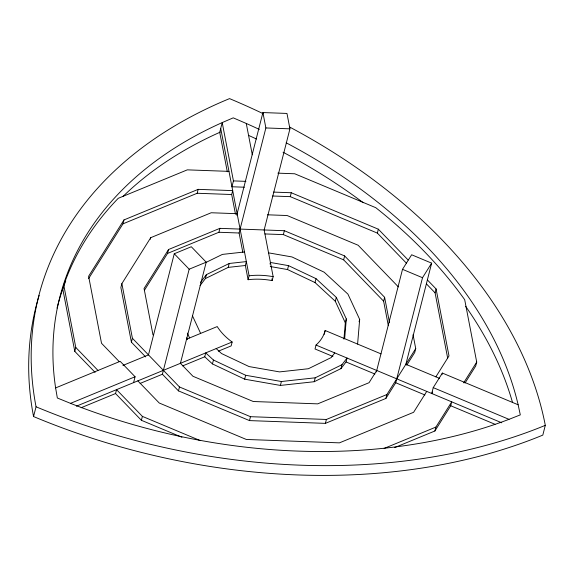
<?xml version="1.0" encoding="UTF-8"?>
<svg xmlns="http://www.w3.org/2000/svg" width="574" height="574" viewBox="0 0 574 574"><rect width="100%" height="100%" fill="white"/><g stroke="black" fill="none" stroke-linecap="round" stroke-linejoin="round"><path stroke-width="0.86" d="M343.941 339.134L345.318 322.839L346.316 318.929L336.299 297.368L316.009 278.648L288.535 265.64L270.411 262.469L270.017 264.033M344.644 338.66L346.316 318.929M357.595 344.077L359.676 319.417L347.937 294.132L324.152 272.191L291.936 256.937L268.56 252.854M228.983 171.375L187.296 169.854L118.251 198.303A475.279 322.315 14.3 0 0 63.764 285.084L62.774 288.987L74.785 351.367L95.097 372.382M289.468 126.954A522.806 354.545 14.3 0 1 545.3 425.341L542.81 435.114A522.806 354.545 14.3 0 1 33.557 416.545L36.047 406.779A522.806 354.545 14.3 0 1 229.535 98.613A522.806 354.545 14.3 0 1 263.294 113.745M74.785 351.367L75.782 347.464L63.764 285.084M88.554 278.67L122.987 223.831L123.984 219.921L198.159 189.355L232.685 190.611L231.688 194.521L235.476 214.188M237.134 213.7L211.203 212.753L150.718 237.679L121.875 283.621L120.877 287.524L131.403 342.169L145.624 356.892M150.323 239.243L150.718 237.679M81.142 407.727L115.546 393.549L116.544 389.638L142.395 416.387L200.29 440.617M131.403 342.169L132.4 338.265L121.875 283.621M133.584 382.621L135.077 376.759L120.16 361.326L55.613 387.924L57.343 397.997L70.53 403.357A475.279 322.315 14.3 0 0 509.002 419.343L520.302 414.88L518.143 404.785A475.279 322.315 14.3 0 0 286.168 142.797M144.469 290.179L167.543 253.428L168.541 249.518L219.899 228.352L284.352 230.705L344.644 255.939L384.609 297.289L389.502 322.681M376.731 370.467L369.06 382.693L317.702 403.859L253.249 401.506L192.957 376.271L180.43 363.313L206.209 262.182L191.293 246.741L174.259 253.765L148.479 354.897L122.922 365.43M122.987 223.831L197.169 193.259L198.159 189.355M181.929 437.259L141.398 420.297L142.395 416.387M140.142 383.418L162.399 374.241L189.176 269.199L206.209 262.182M200.068 285.558L205.392 278.562L206.389 274.652L229.213 263.48L246.361 261.593L245.363 265.504L248.097 279.717A58.175 39.448 14.3 0 1 272.155 280.593L273.152 276.682L264.155 229.966L289.935 128.834L286.971 113.437L262.914 112.561L236.753 215.185M376.35 371.952L402.51 269.335L411.651 254.777L431.655 263.15L422.514 277.708L395.737 382.75L385.886 398.442L325.401 423.368L249.482 420.599L178.478 390.88L179.475 386.969L132.4 338.265M167.543 253.428L218.902 232.262L219.899 228.352M259.326 129.43A475.279 322.315 14.3 0 0 246.268 123.46L233.238 117.849L222.21 122.585L233.439 180.903L231.946 186.765L244.416 187.217M204.724 356.798L205.722 352.888L213.449 360.02L245.665 375.274L281.396 381.516L315.219 377.807L341.968 364.705L347.04 358.04L346.043 361.95L340.97 368.608L314.222 381.717L280.399 385.427L244.668 379.177L212.452 363.923L204.724 356.798L182.697 365.875M205.392 278.562L228.215 267.384L229.213 263.48M242.831 252.359L239.1 233.001L265.877 127.952L262.914 112.561M212.452 363.923L213.449 360.02M186.392 339.277L217.223 326.57A58.175 39.448 14.3 0 0 232.14 342.004L231.143 345.914L218.378 351.173M248.097 279.717L249.094 275.807L220.717 128.447M272.564 196.007L290.272 196.652L291.269 192.749L378.352 229.198L408.15 260.029M244.668 379.177L245.665 375.274M264.915 233.941L283.355 234.608L284.352 230.705M345.318 322.839L335.302 301.271L315.018 282.559L287.538 269.55L288.535 265.64M249.482 420.599L250.479 416.688L326.398 419.458L386.883 394.532L415.727 348.59L413.05 334.714M280.399 385.427L281.396 381.516M315.018 282.559L316.009 278.648M381.021 353.885L325.164 330.502A58.175 39.448 14.3 0 1 316.023 345.06L315.026 348.97L332.942 356.468M324.167 334.412L325.164 330.502M388.34 325.709L383.619 301.199L343.647 259.843L344.644 255.939M314.222 381.717L315.219 377.807M335.302 301.271L336.299 297.368M325.401 423.368L326.398 419.458M340.97 368.608L341.968 364.705M406.536 263.294L377.355 233.101L378.352 229.198M359.08 321.763L359.676 319.417M383.619 301.199L384.609 297.289M385.886 398.442L386.883 394.532M431.655 263.15L405.875 364.282L439.447 378.338M415.727 348.59L414.729 352.501L406.751 365.2M447.663 358.119L435.085 292.84L436.082 288.93L427.393 279.94M518.143 404.785L442.367 373.071L433.226 387.629L431.734 393.491L432.645 392.035M441.944 374.743L442.367 373.071M434.898 430.995L435.896 427.085L451.731 401.857L450.741 405.768L434.898 430.995L394.625 447.591M277.873 173.154L294.72 173.771L375.783 207.695A475.279 322.315 14.3 0 1 464.696 299.7L476.714 362.079L475.717 365.982L465.005 383.052M123.984 219.921L88.611 276.266L101.519 343.281L119.256 361.634M168.541 249.518L144.052 288.521L152.985 334.922M426.733 391.396L413.617 412.29L339.435 442.855L246.332 439.462L159.249 403.013L137.839 380.863M435.874 376.838L448.99 355.945L436.082 288.93M463.67 382.851L476.714 362.079M200.534 282.351L206.389 274.652M334.757 352.902L331.205 357.559L308.389 368.73L279.545 371.902L249.066 366.571L221.586 353.562L216.19 348.576M205.858 262.497L222.382 254.404L244.502 251.972M220.402 132.049L219.72 132.357A475.279 322.315 14.3 0 0 123.145 196.315M70.53 403.357L135.077 376.759M76.407 406.184L232.14 342.004M384.114 448.43L435.896 427.085M228.215 267.384L245.363 265.504M265.877 127.952L289.935 128.834M233.439 180.903L245.916 181.355M273.561 192.103L291.269 192.749M197.169 193.259L231.688 194.521M267.448 214.805L287.122 215.523L358.126 245.242L398.385 286.9M218.902 232.262L239.1 233.001M270.282 266.53L287.538 269.55M290.272 196.652L377.355 233.101M402.51 269.335L422.514 277.708M283.355 234.608L343.647 259.843M433.226 387.629L509.002 419.343M316.023 345.06L501.769 422.801M346.043 361.95L374.908 374.033M395.737 382.75L424.925 394.969M450.741 405.768L495.032 424.308M179.475 386.969L250.479 416.688M426.396 283.843L435.085 292.84M174.259 253.765L189.176 269.199M162.399 374.241L178.478 390.88M75.782 347.464L97.939 370.388M115.546 393.549L141.398 420.297M192.405 315.693L200.635 333.408M187.339 333.085L189.607 337.95M186.722 337.799L187.476 339.428M246.268 123.46L252.302 154.793M271.832 278.921L272.155 280.593M227.311 171.777L219.72 132.357L222.21 122.585A475.279 322.315 14.3 0 0 55.613 387.924M33.557 416.545A522.806 354.545 14.3 0 1 39.147 295.423M57.034 308.116A475.279 322.315 14.3 0 1 65.773 280.916M545.3 425.341A522.806 354.545 14.3 0 1 36.047 406.779M249.094 275.807A58.175 39.448 14.3 0 1 273.152 276.682M248.542 135.371A475.279 322.315 14.3 0 1 256.449 139.016M283.047 152.232A475.279 322.315 14.3 0 1 363.249 202.715M465.643 306.344A475.279 322.315 14.3 0 1 512.546 402.568"/></g></svg>
